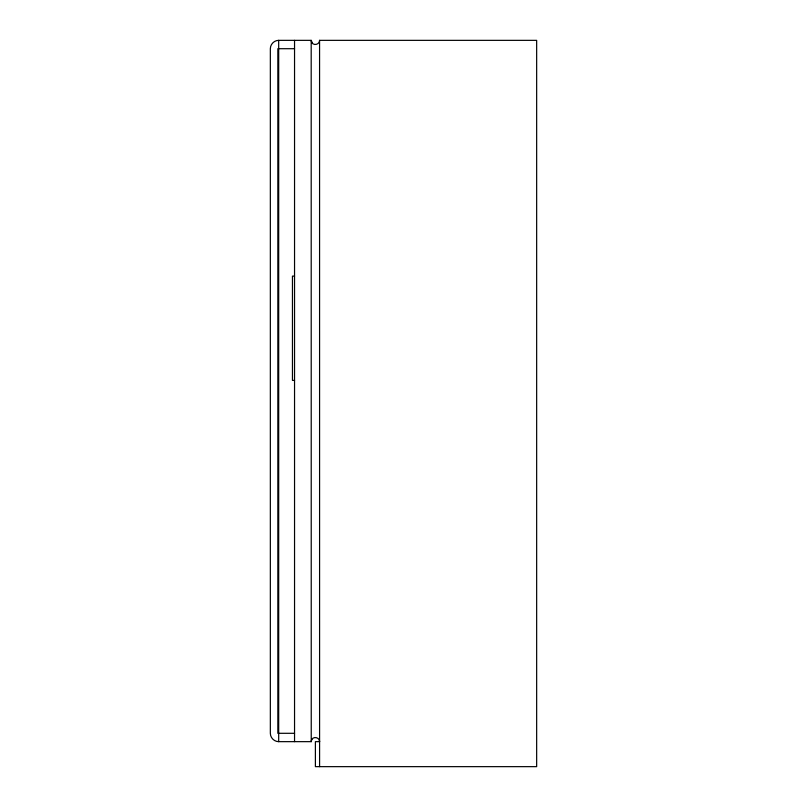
<?xml version="1.0" encoding="UTF-8"?>
<svg xmlns="http://www.w3.org/2000/svg" width="807" height="807" viewBox="0 0 807 807"><rect width="100%" height="100%" fill="white"/><g stroke="black" fill="none" stroke-linecap="round" stroke-linejoin="round"><path stroke-width="1.21" d="M319.592 40.35C319.733 44.466 313.661 46.1 311.754 42.448M311.795 739.565L311.189 741.653L278.687 741.653C274.219 741.683 270.315 737.769 270.345 733.301L270.345 48.702C270.315 44.234 274.219 40.32 278.687 40.35L311.24 40.35L312.46 43.306M311.381 740.574L311.24 741.653L311.189 40.35L311.341 41.429M311.754 739.555C313.701 735.954 319.754 737.527 319.592 741.653L315.396 741.653L315.396 766.65L536.655 766.65L536.655 40.35L319.572 40.35L319.592 766.65M294.545 48.702L277.84 48.702L277.84 733.301L294.545 733.301M294.545 276.105L292.457 276.105L292.457 380.4L294.545 380.4M319.431 740.574L319.572 741.653M294.545 40.35L294.545 741.653M278.687 40.35L278.687 741.653"/></g></svg>
